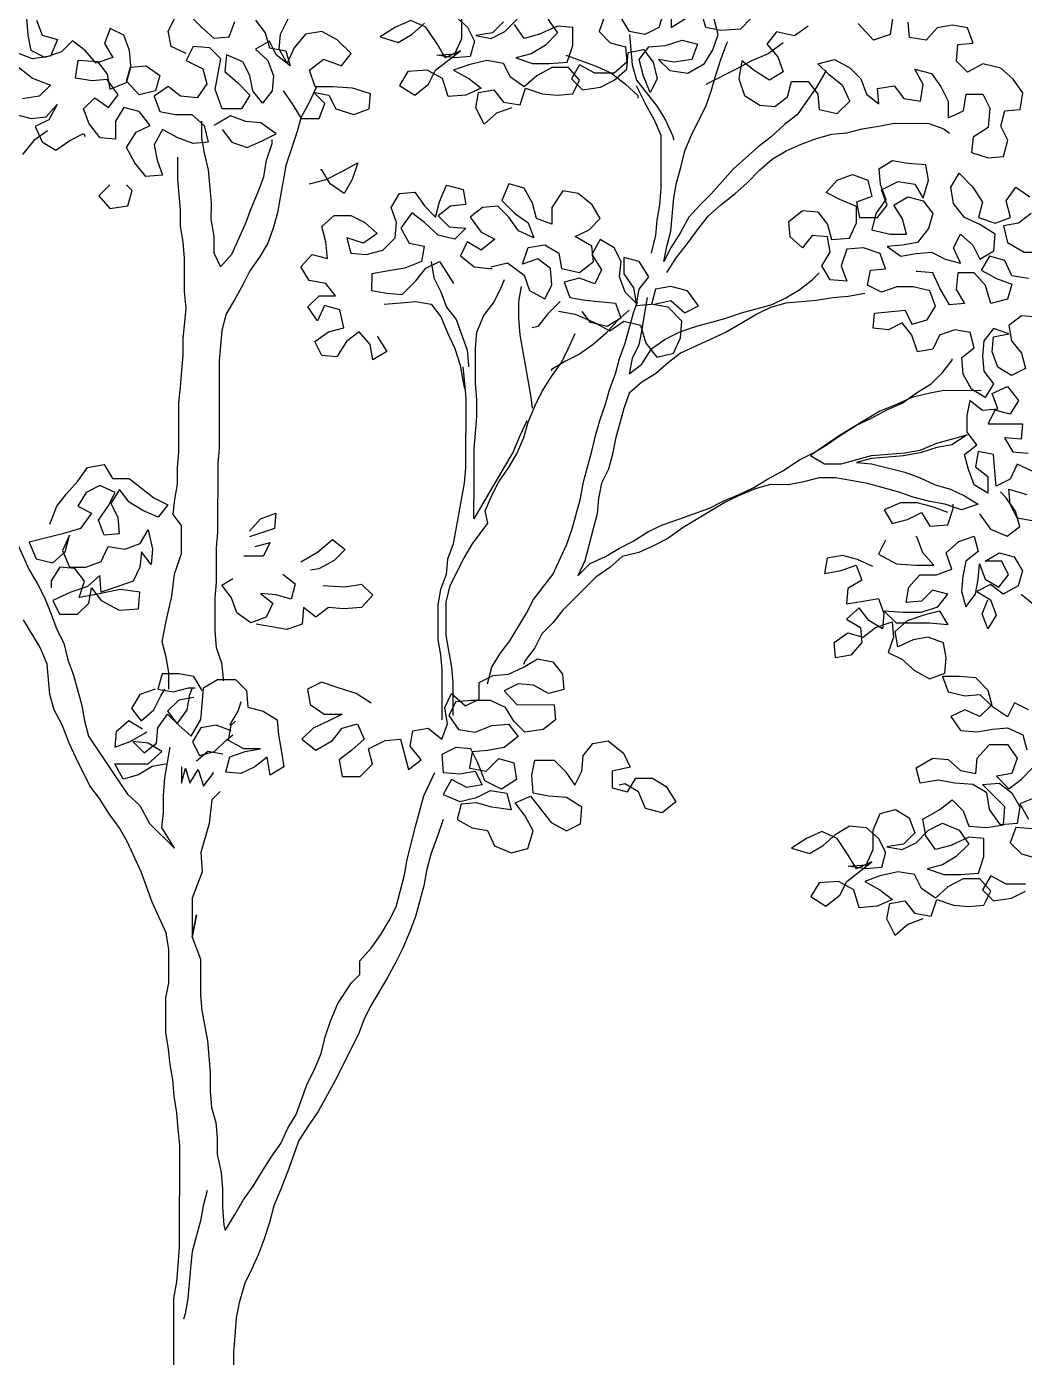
# Model space of a CAD drawing. Extents: x -886 to 3367, y 5244 to 10916.
# Drawn here: x 927 to 2410, y 7249 to 9228 of the extents above; entities that cross this region are included whole.
import ezdxf

# ---------------------------------------------------------------- set-up
doc = ezdxf.new("R2010")
doc.units = 0
doc.header["$LTSCALE"] = 150
doc.layers.get('0').update_dxf_attribs({"linetype": 'CONTINUOUS'})

msp = doc.modelspace()

# ---------------------------------------------------------------- linework, layer by layer
at = {"color": 0}
for points in [[(1163.8, 9187.7), (1141.2, 9198), (1137.1, 9220.7), (1147.4, 9241.3)], [(1170, 9243.3), (1186.5, 9226.8), (1205, 9210.3), (1227.7, 9212.4), (1235.9, 9235)], [(1307.9, 9132), (1322.3, 9111.4), (1334.6, 9090.8), (1361.4, 9090.7), (1369.7, 9113.4), (1353.2, 9129.9), (1375.9, 9125.7), (1386.1, 9105.1), (1412.9, 9096.9), (1435.6, 9105.1), (1437.6, 9127.7), (1410.9, 9136), (1382, 9138.1), (1355.3, 9138.1), (1347.1, 9162.8), (1367.7, 9179.3), (1394.4, 9169), (1408.9, 9187.5), (1388.3, 9208.1), (1365.6, 9220.5), (1340.9, 9216.4), (1324.4, 9195.8), (1314.1, 9173.2), (1301.8, 9193.8), (1303.9, 9216.4), (1316.2, 9241.1)], [(1563.4, 9242.9), (1581.9, 9226.5), (1592.2, 9205.9), (1586, 9183.2), (1563.3, 9181.2), (1536.5, 9185.3), (1563.3, 9187.3), (1573.6, 9210), (1573.7, 9238.8)], [(1785.8, 9242.7), (1777.5, 9220.1), (1794, 9203.6), (1816.6, 9197.4), (1818.7, 9174.8), (1800.1, 9158.3), (1771.3, 9158.3), (1748.6, 9170.7), (1736.3, 9150.1), (1752.7, 9133.6), (1779.5, 9137.7), (1800.1, 9148), (1818.7, 9164.5), (1820.7, 9189.2), (1843.4, 9193.3), (1857.8, 9174.7), (1863.9, 9150), (1853.6, 9129.4), (1843.4, 9154.1), (1837.2, 9178.9), (1851.6, 9197.4), (1876.3, 9199.4), (1901.1, 9207.6), (1923.7, 9201.4), (1915.5, 9178.8), (1888.7, 9174.7), (1866, 9178.8), (1882.5, 9162.3), (1909.3, 9158.2), (1934, 9172.6), (1946.4, 9193.2), (1954.6, 9215.8), (1948.5, 9238.5)], [(1874.3, 9250.9), (1866.1, 9226.2), (1845.5, 9215.9), (1822.8, 9220.1), (1810.5, 9240.7)], [(1884.6, 9250.9), (1884.6, 9226.2), (1907.3, 9240.6)], [(2004.1, 9240.5), (1987.6, 9224), (1958.7, 9222), (1936.1, 9226.1), (1929.9, 9248.8)], [(2214.1, 9242.4), (2210, 9215.6), (2185.3, 9207.4), (2162.6, 9232.1)], [(941.4, 9237.3), (949.6, 9214.7), (972.3, 9208.5), (962, 9183.8), (935.2, 9179.7), (908.4, 9190)], [(1266.8, 9237), (1281.2, 9218.5), (1287.4, 9195.8), (1312.1, 9191.7), (1318.2, 9169), (1297.7, 9185.5), (1287.4, 9206.1), (1266.8, 9193.8), (1285.3, 9177.3), (1293.5, 9154.6), (1291.4, 9132), (1277, 9113.5), (1262.6, 9132), (1258.5, 9154.7), (1248.2, 9175.3), (1223.5, 9185.6), (1221.4, 9160.9), (1240, 9144.4), (1258.5, 9125.8), (1246.1, 9105.3), (1217.3, 9105.3), (1207, 9134.1), (1215.3, 9179.4), (1198.8, 9195.9), (1174.1, 9198), (1163.8, 9177.4), (1188.5, 9165), (1194.6, 9142.4), (1180.2, 9121.8), (1155.5, 9123.9), (1137, 9138.3), (1116.4, 9123.9), (1124.6, 9101.3), (1147.2, 9097.1), (1172, 9097.1), (1190.5, 9080.6), (1196.6, 9055.9), (1174, 9053.8), (1151.3, 9062.1), (1128.7, 9074.5), (1116.3, 9051.8), (1120.4, 9029.2), (1128.6, 9006.5), (1103.9, 9004.5), (1087.5, 9025.1), (1075.1, 9047.8), (1089.6, 9070.4), (1110.2, 9080.7), (1093.7, 9101.3), (1071.1, 9107.5), (1058.7, 9086.9), (1058.7, 9060.1), (1036, 9062.2), (1019.5, 9082.8), (1011.3, 9105.5), (1027.8, 9121.9), (1048.4, 9107.5), (1062.8, 9126), (1046.4, 9148.7), (1023.7, 9146.7), (999, 9150.8), (1003.2, 9177.6), (1032, 9175.5), (1046.4, 9156.9), (1050.5, 9134.3), (1075.2, 9144.5), (1081.4, 9167.2), (1104.1, 9169.2), (1124.6, 9154.8), (1118.4, 9132.1), (1093.7, 9126), (1075.2, 9146.6), (1081.4, 9169.3), (1079.4, 9191.9), (1071.2, 9214.6), (1050.6, 9224.9), (1042.3, 9202.2), (1054.6, 9181.6), (1029.9, 9173.4), (1013.5, 9192), (994.9, 9206.4), (978.5, 9189.9), (953.7, 9181.7), (933.2, 9192), (929.1, 9214.7), (927, 9239.4)], [(1647.7, 9107), (1625, 9098.7), (1606.5, 9082.3), (1594.1, 9107), (1598.3, 9129.7), (1620.9, 9133.7), (1635.3, 9115.2), (1660, 9111.1), (1668.3, 9135.8), (1693, 9127.5), (1715.6, 9125.4), (1738.3, 9127.5), (1748.6, 9148), (1732.2, 9166.6), (1707.4, 9166.6), (1684.8, 9154.3), (1666.2, 9137.8), (1645.7, 9152.3), (1635.4, 9172.9), (1610.7, 9177), (1583.9, 9170.9), (1561.2, 9162.6), (1583.9, 9150.3), (1602.4, 9135.8), (1579.7, 9125.5), (1553, 9123.5), (1544.7, 9150.3), (1522.1, 9162.7), (1493.3, 9160.6), (1480.9, 9140.1), (1503.5, 9125.6), (1524.1, 9142.1), (1534.5, 9162.7), (1571.6, 9191.5), (1548.9, 9181.2), (1536.6, 9201.8), (1520.1, 9226.5), (1497.5, 9236.8), (1474.8, 9226.6), (1452.1, 9212.2), (1478.9, 9203.9), (1499.5, 9216.2), (1518, 9232.7)], [(1635.4, 9234.6), (1618.9, 9218.2), (1594.2, 9214.1), (1616.9, 9209.9), (1637.5, 9220.2), (1656, 9238.7)], [(1701.3, 9238.7), (1715.7, 9218.1), (1697.2, 9199.6), (1676.6, 9187.2), (1653.9, 9181.1), (1678.6, 9172.8), (1703.3, 9172.8), (1730.1, 9174.8), (1738.4, 9199.5), (1738.4, 9226.3), (1715.7, 9228.4), (1689, 9216.1), (1666.3, 9209.9), (1651.9, 9230.5)], [(2088.5, 9228.1), (2067.9, 9213.7), (2041.1, 9219.9), (2026.7, 9201.3), (2043.1, 9182.8), (2051.4, 9160.1), (2030.8, 9147.8), (2008.1, 9162.2), (1989.6, 9176.7), (1985.4, 9149.9), (1993.7, 9125.2), (2016.3, 9110.7), (2039, 9108.7), (2057.5, 9123.1), (2063.7, 9145.7), (2088.4, 9145.7), (2102.8, 9127.1), (2104.8, 9104.5), (2131.6, 9098.3), (2150.2, 9116.8), (2139.9, 9139.5), (2119.3, 9155.9), (2102.9, 9172.4), (2127.6, 9178.6), (2150.2, 9166.2), (2166.7, 9149.7), (2174.9, 9127.1), (2193.4, 9112.6), (2191.4, 9135.3), (2216.1, 9139.4), (2230.5, 9120.8), (2255.2, 9116.7), (2259.3, 9141.4), (2247, 9164.1), (2271.7, 9157.9), (2286.1, 9137.3), (2296.4, 9116.7), (2296.4, 9091.9), (2319, 9102.2), (2323.2, 9126.9), (2347.9, 9126.9), (2358.2, 9106.3), (2356.1, 9077.5), (2333.4, 9063.1), (2331.3, 9040.4), (2356, 9032.2), (2378.7, 9034.2), (2384.9, 9058.9), (2374.6, 9079.5), (2380.8, 9102.2), (2403.5, 9104.2), (2407.6, 9128.9), (2393.2, 9149.5), (2374.7, 9166), (2347.9, 9172.2), (2325.3, 9159.9), (2308.8, 9176.4), (2310.9, 9201.1), (2333.5, 9203.1), (2325.3, 9225.8), (2302.7, 9229.9), (2280, 9225.8), (2263.5, 9207.3), (2238.8, 9211.4), (2236.8, 9234.1)], [(1822.8, 9215.9), (1826.9, 9170.6), (1833.1, 9148), (1847.5, 9129.4), (1863.9, 9108.8), (1876.2, 9088.2), (1886.5, 9065.5), (1888.6, 9059.4)], [(2115.2, 9162.1), (2100.8, 9137.4), (2071.9, 9096.3), (2053.3, 9081.9), (2032.7, 9063.4), (2014.2, 9049), (1977.1, 9016), (1944.1, 8979), (1927.6, 8962.5), (1911.1, 8944), (1898.7, 8921.4), (1884.3, 8898.7), (1874, 8878.2), (1878.1, 8900.8), (1884.3, 8923.5), (1888.5, 8972.9), (1892.6, 8995.5), (1898.8, 9018.2), (1905, 9042.9), (1915.4, 9067.6), (1936, 9108.7), (1944.2, 9131.4), (1950.4, 9154), (1958.7, 9178.7), (1967, 9201.4), (1969, 9205.5)], [(2051.4, 9203.4), (2028.7, 9186.9), (2004, 9176.6), (1981.3, 9164.3), (1936, 9141.7)], [(1728.1, 9185.1), (1773.4, 9168.6), (1796, 9158.3), (1816.6, 9141.8), (1835.1, 9125.3), (1835.1, 9121.2)], [(914.6, 9167.3), (935.2, 9150.9), (961.9, 9140.5), (945.4, 9124.1), (920.7, 9120)], [(1357.3, 9138.1), (1347, 9115.5), (1334.6, 9092.8), (1328.4, 9070.2), (1311.9, 9020.8), (1307.8, 8998.1), (1303.6, 8973.4), (1299.5, 8950.8), (1293.3, 8928.1), (1285, 8905.5), (1272.7, 8884.9), (1258.2, 8864.3), (1247.9, 8843.7), (1235.5, 8821.1), (1223.2, 8800.5), (1217, 8775.8), (1212.8, 8730.5), (1212.7, 8600.7), (1210.6, 8578.1), (1210.5, 8475.1), (1208.4, 8452.5), (1208.4, 8401), (1206.3, 8378.3), (1206.3, 8328.9), (1208.3, 8304.2), (1216.5, 8281.5), (1218.6, 8258.9), (1218.5, 8254.8)], [(1855.5, 8890.5), (1861.7, 8917.3), (1863.8, 8939.9), (1867.9, 8962.6), (1870, 8987.3), (1870, 9065.6), (1859.8, 9088.2), (1847.4, 9110.9), (1833, 9139.7)], [(908.4, 9097.3), (933.1, 9091.1), (955.7, 9093.2), (972.2, 9111.7), (959.8, 9089), (939.2, 9078.8), (949.5, 9056.1), (970.1, 9043.7), (990.7, 9058.1), (1011.3, 9068.4), (1013.4, 9064.3)], [(1186.4, 9086.8), (1186.3, 9062.1), (1190.4, 9039.4), (1196.6, 9014.7), (1200.7, 8965.3), (1200.6, 8940.6), (1204.7, 8915.8), (1204.7, 8891.1), (1215, 8870.5), (1231.5, 8889), (1252.1, 8934.3), (1260.4, 8957), (1270.7, 8981.7), (1279, 9004.3), (1283.1, 9029), (1291.4, 9053.7), (1291.4, 9059.9)], [(1217.2, 9074.4), (1231.6, 9055.8), (1254.3, 9047.6), (1276.9, 9057.9), (1297.5, 9068.1), (1274.9, 9084.6), (1252.3, 9086.7), (1229.6, 9095), (1209, 9082.6), (1204.9, 9080.6)], [(1878.1, 8861.7), (1892.5, 8884.3), (1909, 8904.9), (1925.5, 8927.5), (1940, 8946.1), (1958.5, 8962.5), (1979.1, 8979), (1997.7, 8995.4), (2016.2, 9013.9), (2034.8, 9030.4), (2055.4, 9042.7), (2078, 9053), (2100.7, 9061.2), (2123.3, 9067.4), (2146, 9069.4), (2168.7, 9075.6), (2193.4, 9079.7), (2216, 9083.8), (2267.5, 9083.7), (2290.2, 9075.5), (2298.4, 9069.3)], [(957.8, 9072.6), (937.1, 9058.2), (920.7, 9037.6)], [(1138.2, 8242.5), (1138.2, 8267.2), (1134.1, 8289.9), (1128, 8312.5), (1134.2, 8343.4), (1142.5, 8380.5), (1146.6, 8413.4), (1156.9, 8444.3), (1157, 8485.5), (1144.6, 8502), (1146.7, 8524.6), (1150.9, 8547.3), (1150.9, 8572), (1153, 8594.6), (1153, 8668.8), (1155.1, 8691.4), (1157.2, 8716.1), (1159.3, 8738.8), (1159.3, 8763.5), (1163.5, 8808.8), (1161.4, 8833.5), (1161.5, 8882.9), (1159.4, 8907.6), (1155.3, 8930.3), (1155.3, 8955), (1151.3, 9000.3), (1151.3, 9033.3)], [(1346.9, 8994), (1371.6, 9000.1), (1396.3, 9012.5), (1419, 9024.8), (1410.7, 9000.1), (1398.4, 8979.5), (1377.8, 8993.9), (1365.5, 9014.5), (1363.4, 9014.5)], [(2429.9, 8795.3), (2405.2, 8797.4), (2386.7, 8783), (2390.8, 8760.3), (2405.2, 8741.8), (2411.3, 8719.1), (2390.7, 8708.8), (2370.2, 8721.2), (2361.9, 8743.9), (2364, 8766.5), (2386.7, 8770.6), (2364, 8778.9), (2349.6, 8760.3), (2347.5, 8737.7), (2349.6, 8715), (2364, 8696.5), (2351.6, 8675.9), (2331, 8688.3), (2318.7, 8710.9), (2316.6, 8735.7), (2335.2, 8750.1), (2329, 8772.7), (2306.4, 8776.9), (2283.7, 8768.6), (2273.4, 8748.1), (2250.7, 8744), (2242.5, 8768.7), (2228.1, 8787.2), (2207.5, 8776.9), (2184.9, 8779), (2186.9, 8801.7), (2232.3, 8805.8), (2242.5, 8785.1), (2265.2, 8791.3), (2277.6, 8811.9), (2269.4, 8834.5), (2244.6, 8840.7), (2219.9, 8840.8), (2197.3, 8832.6), (2176.7, 8842.9), (2180.8, 8865.5), (2203.5, 8867.6), (2195.3, 8890.2), (2170.6, 8898.5), (2145.8, 8896.4), (2137.6, 8871.7), (2145.8, 8849.1), (2121.1, 8851.2), (2108.8, 8871.8), (2121.1, 8892.3), (2117, 8915), (2094.4, 8917.1), (2079.9, 8898.6), (2061.4, 8915.1), (2059.4, 8937.7), (2080, 8954.2), (2102.7, 8952.1), (2117, 8933.5), (2123.2, 8910.9), (2150, 8912.9), (2160.3, 8935.6), (2160.3, 8960.3), (2135.6, 8970.6), (2115, 8980.9), (2131.5, 8999.4), (2154.2, 9007.6), (2176.8, 8999.4), (2183, 8974.7), (2160.3, 8966.4), (2164.4, 8943.8), (2191.2, 8943.8), (2205.6, 8962.3), (2197.4, 8984.9), (2222.1, 8997.3), (2246.8, 8993.1), (2259.2, 8972.5), (2267.4, 8999.3), (2263.3, 9022), (2236.6, 9024), (2213.9, 9028.2), (2193.3, 9015.8), (2195.4, 8993.2), (2203.6, 8970.5), (2189.1, 8949.9), (2182.9, 8925.2), (2209.7, 8919), (2234.4, 8919), (2228.3, 8941.7), (2215.9, 8962.3), (2236.5, 8974.6), (2259.2, 8968.4), (2273.6, 8949.9), (2267.4, 8927.2), (2250.9, 8906.6), (2228.2, 8902.5), (2205.6, 8900.5), (2226.2, 8886.1), (2248.8, 8890.2), (2271.5, 8892.2), (2292, 8881.9), (2314.7, 8875.7), (2304.4, 8898.4), (2314.7, 8918.9), (2333.3, 8902.4), (2343.5, 8881.8), (2364.1, 8894.2), (2366.2, 8918.9), (2343.6, 8933.3), (2320.9, 8943.6), (2304.5, 8964.3), (2300.4, 8989), (2312.8, 9009.6), (2333.3, 8988.9), (2347.7, 8966.3), (2341.5, 8943.6), (2366.2, 8935.4), (2388.9, 8943.6), (2382.7, 8968.3), (2397.2, 8988.9), (2417.8, 8974.4)], [(1050.4, 8992.2), (1033.9, 8975.7), (1050.3, 8957.2), (1077.1, 8961.3), (1083.3, 8983.9), (1075.1, 8992.2)], [(1447.6, 8767.3), (1462, 8744.7), (1441.4, 8732.3), (1437.3, 8755), (1420.8, 8773.5), (1402.3, 8759.1), (1387.9, 8736.5), (1365.2, 8738.6), (1354.9, 8759.2), (1375.5, 8773.6), (1398.2, 8779.7), (1392, 8806.5), (1369.4, 8812.7), (1359.1, 8790.1), (1344.7, 8810.7), (1361.2, 8827.1), (1385.9, 8827.1), (1371.5, 8845.7), (1346.8, 8849.8), (1334.4, 8870.4), (1350.9, 8888.9), (1373.6, 8882.7), (1371.5, 8907.4), (1365.4, 8930.1), (1383.9, 8946.6), (1408.6, 8946.5), (1429.2, 8936.2), (1447.7, 8919.7), (1427.1, 8905.3), (1402.4, 8913.6), (1408.6, 8890.9), (1431.2, 8888.9), (1456, 8895), (1474.5, 8913.5), (1476.6, 8936.2), (1468.4, 8958.8), (1480.7, 8979.4), (1503.4, 8981.5), (1517.8, 8960.9), (1534.3, 8944.4), (1540.5, 8967), (1550.8, 8991.7), (1575.5, 8985.5), (1579.6, 8962.9), (1556.9, 8960.8), (1538.4, 8946.4), (1554.8, 8929.9), (1579.6, 8927.9), (1563.1, 8911.4), (1538.4, 8917.6), (1517.8, 8936.1), (1499.3, 8950.6), (1482.8, 8927.9), (1495.1, 8905.3), (1517.7, 8901.1), (1513.6, 8878.5), (1488.9, 8868.2), (1462.1, 8864.1), (1439.5, 8860), (1439.4, 8835.3), (1462.1, 8831.2), (1484.7, 8829.1), (1505.3, 8849.7), (1519.8, 8868.2), (1540.4, 8878.5), (1554.8, 8855.8), (1560.9, 8845.5)], [(1616.6, 8870.2), (1641.3, 8876.3), (1666, 8857.8), (1674.2, 8835.1), (1696.8, 8822.7), (1707.2, 8843.3), (1705.1, 8868), (1686.6, 8882.4), (1663.9, 8874.2), (1672.2, 8898.9), (1696.9, 8903), (1717.5, 8890.7), (1721.6, 8868), (1748.4, 8861.8), (1769, 8878.3), (1766.9, 8900.9), (1742.2, 8915.3), (1762.8, 8925.6), (1779.3, 8942.1), (1767, 8962.7), (1746.4, 8979.2), (1723.8, 8983.3), (1707.3, 8958.6), (1707.2, 8933.9), (1684.6, 8942.2), (1678.4, 8964.8), (1666.1, 8987.5), (1643.5, 8993.7), (1633.1, 8969), (1651.6, 8950.4), (1672.2, 8936), (1680.4, 8913.3), (1657.8, 8923.7), (1643.4, 8944.3), (1626.9, 8960.8), (1604.3, 8958.7), (1585.7, 8944.3), (1602.2, 8921.7), (1622.8, 8911.3), (1602.2, 8894.9), (1581.6, 8907.3), (1571.3, 8886.7), (1591.9, 8870.2), (1614.5, 8868.1), (1618.6, 8868.1)], [(2419.8, 8949.7), (2401.2, 8935.3), (2378.6, 8931.2), (2384.7, 8906.5), (2409.4, 8892.1), (2434.2, 8892.1)], [(1717.4, 8804.2), (1742.1, 8800), (1770.9, 8787.6), (1793.6, 8775.3), (1814.2, 8789.7), (1838.9, 8783.5), (1847.1, 8756.7), (1863.6, 8736.1), (1888.3, 8742.2), (1898.6, 8764.9), (1900.7, 8789.6), (1880.1, 8810.2), (1857.5, 8814.3), (1884.2, 8820.5), (1904.8, 8801.9), (1925.4, 8812.2), (1909, 8834.9), (1884.3, 8841.1), (1861.6, 8837), (1855.4, 8814.3), (1832.7, 8812.3), (1836.9, 8837), (1851.3, 8855.5), (1836.9, 8878.2), (1814.3, 8884.4), (1814.3, 8859.7), (1828.7, 8839.1), (1832.7, 8816.4), (1816.3, 8832.9), (1808.1, 8855.6), (1810.2, 8878.2), (1799.9, 8898.8), (1779.3, 8911.2), (1766.9, 8888.6), (1781.3, 8865.9), (1771, 8845.3), (1748.4, 8853.6), (1725.7, 8847.4), (1733.9, 8824.7), (1756.6, 8820.6), (1801.9, 8816.4), (1810.1, 8793.8), (1789.5, 8781.4), (1764.8, 8787.6), (1752.4, 8804.1)], [(2415.6, 8852.9), (2390.9, 8857.1), (2380.6, 8879.8), (2358, 8886), (2345.6, 8865.4), (2368.2, 8853), (2390.9, 8844.7), (2384.7, 8822.1), (2359.9, 8815.9), (2351.7, 8842.7), (2335.3, 8861.3), (2310.6, 8861.3), (2308.5, 8836.6), (2320.8, 8816), (2298.2, 8813.9), (2283.8, 8838.7), (2273.5, 8861.3), (2250.8, 8863.4), (2248.8, 8863.4)], [(1528, 8878.5), (1532.1, 8853.8), (1542.4, 8833.2), (1550.6, 8810.5), (1565, 8791.9), (1581.4, 8746.6), (1583.5, 8724), (1583.5, 8721.9)], [(1669.9, 8641.5), (1659.6, 8618.9), (1649.3, 8594.2), (1636.9, 8573.6), (1591.5, 8495.4), (1591.6, 8551), (1591.6, 8600.4), (1593.7, 8623.1), (1595.8, 8647.8), (1595.8, 8672.5), (1593.8, 8697.2), (1593.8, 8748.7), (1595.9, 8773.4), (1606.2, 8798.1), (1620.6, 8816.6), (1631, 8837.2), (1637.1, 8851.6)], [(1849.2, 8824.6), (1845.1, 8802), (1841, 8777.3), (1836.8, 8754.6), (1826.5, 8734), (1822.4, 8711.4), (1840.9, 8725.8), (1855.3, 8748.4), (1875.9, 8762.8), (1896.6, 8773.1), (1919.2, 8781.3), (1964.5, 8793.6), (1989.2, 8801.9), (2034.6, 8814.2), (2055.2, 8824.4), (2075.8, 8836.8), (2094.3, 8851.2), (2104.6, 8861.5)], [(1661.8, 8841.3), (1657.7, 8818.6), (1657.7, 8793.9), (1659.7, 8769.2), (1663.8, 8746.5), (1667.9, 8721.8), (1676.1, 8676.5), (1678.2, 8660)], [(2172.6, 8830.5), (2147.8, 8826.4), (2125.2, 8824.4), (2100.5, 8820.3), (2055.2, 8816.2), (2032.5, 8810.1), (2011.9, 8799.8), (1991.3, 8787.4), (1966.6, 8773), (1898.6, 8742.2), (1880, 8727.8), (1861.5, 8711.4), (1840.9, 8699), (1822.3, 8682.6), (1814.1, 8659.9), (1801.7, 8614.6), (1797.5, 8592), (1791.3, 8569.3), (1781, 8548.7), (1776.9, 8526.1), (1774.8, 8503.4), (1768.6, 8480.8), (1762.4, 8456.1), (1756.2, 8433.4), (1745.9, 8410.8), (1764.4, 8429.3), (1787.1, 8439.6), (1807.7, 8451.9), (1828.3, 8462.2), (1851, 8476.6), (1871.6, 8486.9), (1896.3, 8495.1), (1941.6, 8511.5), (1962.2, 8521.8), (1986.9, 8532.1), (2007.5, 8542.4), (2028.1, 8554.7), (2050.8, 8567), (2075.5, 8583.5), (2096.1, 8593.8), (2116.7, 8606.1), (2137.4, 8620.5), (2160, 8634.9), (2182.7, 8645.2), (2205.3, 8657.5), (2228, 8667.8), (2250.7, 8684.2), (2271.3, 8696.6), (2287.8, 8713), (2302.2, 8731.5), (2302.2, 8733.6)], [(1457.9, 8814.7), (1482.7, 8816.7), (1505.3, 8818.8), (1528, 8814.6), (1542.4, 8796.1), (1552.6, 8771.4), (1562.9, 8748.7), (1571.1, 8724), (1575.2, 8701.3), (1577.3, 8689)], [(1611.9, 8250.3), (1618.1, 8275), (1630.5, 8295.6), (1644.9, 8314.1), (1669.6, 8355.3), (1680, 8375.9), (1708.8, 8412.9), (1729.5, 8458.2), (1737.7, 8480.8), (1750.1, 8526.1), (1754.3, 8550.8), (1766.6, 8596.1), (1772.8, 8620.8), (1779, 8643.5), (1787.3, 8666.1), (1793.5, 8688.8), (1801.8, 8711.4), (1808, 8734.1), (1816.2, 8756.7), (1828.6, 8802), (1834.8, 8818.5)], [(1719.5, 8818.6), (1700.9, 8800.1), (1686.5, 8781.5), (1678.3, 8779.5)], [(1822.4, 8806.1), (1803.9, 8789.7), (1787.4, 8771.1), (1768.9, 8754.7), (1748.2, 8740.3), (1727.6, 8730), (1707, 8717.7), (1707, 8715.6)], [(1560.4, 8203), (1560.4, 8252.4), (1558.4, 8275.1), (1554.3, 8299.8), (1550.2, 8322.4), (1550.2, 8371.9), (1556.4, 8396.6), (1577, 8437.7), (1589.4, 8458.3), (1612.1, 8489.2), (1608, 8507.7), (1618.3, 8530.4), (1628.6, 8550.9), (1643.1, 8571.5), (1655.4, 8592.1), (1665.8, 8616.8), (1672, 8639.5), (1682.3, 8664.2), (1692.6, 8684.7), (1707, 8707.4), (1721.5, 8728), (1731.8, 8748.5), (1742.1, 8771.2)], [(1575.2, 8721.9), (1577.3, 8697.2), (1579.3, 8674.5), (1579.2, 8571.6), (1577.1, 8548.9), (1560.6, 8458.3), (1552.3, 8435.7), (1550.2, 8413), (1542, 8390.4), (1537.9, 8367.7), (1537.8, 8316.3), (1541.9, 8293.6), (1543.9, 8270.9), (1543.9, 8196.8)], [(2421.5, 8566.7), (2398.9, 8577), (2388.5, 8554.4), (2367.9, 8544.1), (2365.9, 8566.7), (2363.9, 8591.5), (2341.2, 8595.6), (2337.1, 8572.9), (2355.6, 8558.5), (2355.6, 8533.8), (2335, 8546.2), (2326.8, 8568.8), (2320.6, 8591.5), (2339.2, 8605.9), (2324.8, 8624.4), (2324.8, 8649.2), (2328.9, 8671.8), (2347.4, 8657.4), (2370.1, 8659.4), (2361.9, 8682.1), (2384.5, 8692.3), (2401, 8671.7), (2388.6, 8651.2), (2366, 8657.4), (2355.7, 8636.8), (2407.1, 8636.7), (2405.1, 8614.1), (2380.4, 8616.2), (2392.7, 8595.5), (2415.3, 8593.5)], [(2345.4, 8686.2), (2289.8, 8686.3), (2267.2, 8682.2), (2242.4, 8676), (2219.8, 8665.7), (2195, 8655.5), (2133.2, 8618.4), (2092, 8589.6), (2112.6, 8577.3), (2137.3, 8577.2), (2182.6, 8589.6), (2232.1, 8593.6), (2254.7, 8597.7), (2279.4, 8608), (2324.8, 8620.3), (2302.1, 8605.9), (2279.4, 8601.8), (2254.7, 8593.6), (2230, 8589.5), (2207.3, 8587.5), (2182.6, 8585.4), (2160, 8579.3), (2182.6, 8577.2), (2232, 8564.8), (2254.7, 8556.5), (2277.3, 8546.2), (2300, 8540), (2320.6, 8529.7), (2341.1, 8517.3), (2316.4, 8509.1), (2291.7, 8517.4), (2269.1, 8521.5), (2244.4, 8527.7), (2221.7, 8536), (2176.4, 8548.4), (2151.7, 8552.5), (2129.1, 8556.7), (2104.3, 8556.7), (2081.7, 8550.5), (2059, 8546.4), (2032.3, 8546.5), (2009.6, 8540.3), (1984.9, 8530), (1964.3, 8519.7), (1902.5, 8482.7), (1879.8, 8466.3), (1859.2, 8456), (1836.5, 8445.7), (1811.8, 8439.6), (1793.3, 8423.1), (1772.7, 8408.7), (1723.2, 8359.3), (1708.8, 8340.8), (1692.3, 8324.4), (1681.9, 8303.8), (1667.5, 8285.2), (1665.4, 8279.1)], [(961.3, 8487.7), (971.7, 8514.5), (986.1, 8533), (1002.6, 8551.5), (1017, 8572.1), (1041.7, 8576.2), (1054.1, 8555.6), (1078.8, 8555.6), (1115.8, 8526.7), (1136.4, 8516.4), (1122, 8497.9), (1099.3, 8508.2), (1078.8, 8520.6), (1064.4, 8539.1), (1052, 8518.5), (1062.3, 8497.9), (1064.3, 8473.2), (1041.6, 8471.2), (1033.4, 8493.8), (1047.9, 8514.4), (1058.2, 8535), (1035.5, 8545.3), (1014.9, 8535), (1002.6, 8514.4), (1023.1, 8504.1), (1006.6, 8481.5), (979.9, 8473.3), (930.4, 8461), (940.7, 8436.2), (965.4, 8430), (984, 8446.5), (990.2, 8471.2), (979.8, 8448.6), (990.1, 8423.8), (1014.8, 8423.8), (1037.5, 8432), (1047.8, 8454.7), (1072.5, 8450.5), (1095.2, 8458.8), (1107.5, 8479.3), (1113.7, 8450.5), (1111.6, 8427.9), (1097.2, 8446.4), (1095.1, 8423.8), (1084.8, 8403.2), (1062.2, 8395), (1037.4, 8386.7), (1035.4, 8411.4), (1016.9, 8395), (992.1, 8386.8), (965.4, 8374.4), (975.6, 8353.8), (1002.4, 8353.8), (1018.9, 8370.3), (1023, 8392.9), (1037.4, 8374.4), (1064.2, 8359.9), (1093, 8362), (1095.1, 8386.7), (1066.3, 8390.8), (1027.1, 8382.6), (1004.5, 8378.5), (1012.7, 8403.2), (998.3, 8421.8), (975.7, 8423.9), (963.3, 8403.3), (963.3, 8393)], [(2343.2, 8502.9), (2359.6, 8480.3), (2384.3, 8469.9), (2402.9, 8484.3), (2396.7, 8507), (2382.3, 8527.6), (2374.1, 8535.8)], [(2421.4, 8492.6), (2398.8, 8496.7), (2388.5, 8517.3), (2386.5, 8540), (2413.2, 8531.7)], [(2295.8, 8505), (2273.2, 8513.3), (2250.5, 8519.5), (2225.8, 8519.5), (2201.1, 8509.2), (2213.4, 8488.6), (2236.1, 8494.8), (2256.7, 8505.1), (2269, 8484.5), (2295.8, 8486.5), (2304.1, 8511.2), (2304.1, 8517.4)], [(1257.9, 8477.1), (1274.4, 8495.7), (1297, 8503.9), (1295, 8481.2), (1257.9, 8468.9)], [(2184.5, 8424.8), (2161.9, 8435.1), (2139.3, 8441.3), (2116.6, 8437.2), (2112.5, 8414.6), (2137.2, 8418.7), (2159.8, 8426.9), (2168, 8404.2), (2147.4, 8391.9), (2145.4, 8369.2), (2170.1, 8373.3), (2192.7, 8377.4), (2201, 8354.8), (2198.9, 8332.1), (2178.3, 8344.5), (2163.9, 8363.1), (2145.3, 8346.6), (2165.9, 8334.2), (2168, 8311.6), (2151.5, 8293), (2128.8, 8288.9), (2126.8, 8311.6), (2147.4, 8326), (2170, 8319.8), (2188.6, 8334.2), (2213.3, 8342.4), (2215.3, 8319.8), (2207.1, 8297.1), (2227.7, 8286.8), (2246.2, 8270.3), (2268.8, 8257.9), (2291.5, 8266.1), (2293.6, 8288.8), (2289.5, 8311.5), (2266.8, 8319.7), (2244.2, 8315.6), (2221.5, 8305.3), (2217.4, 8328), (2236, 8344.5), (2260.7, 8352.7), (2283.3, 8358.8), (2295.7, 8338.2), (2268.9, 8340.3), (2219.5, 8340.3), (2201, 8358.9), (2229.8, 8356.8), (2256.6, 8356.8), (2281.3, 8365), (2295.7, 8383.5), (2273.1, 8389.7), (2256.6, 8373.3), (2233.9, 8371.2), (2238.1, 8393.9), (2254.5, 8412.4), (2279.3, 8412.4), (2301.9, 8420.6), (2293.7, 8445.3), (2312.3, 8461.8), (2334.9, 8470), (2341.1, 8447.3), (2322.5, 8432.9), (2318.4, 8410.3), (2316.3, 8387.6), (2322.5, 8365), (2336.9, 8383.5), (2341, 8406.1), (2343.1, 8428.8), (2351.3, 8406.1), (2371.9, 8393.8), (2386.3, 8412.3), (2376.1, 8432.9), (2351.4, 8432.9), (2372, 8445.2), (2394.6, 8439), (2406.9, 8418.4), (2400.7, 8395.8), (2378.1, 8383.4), (2359.6, 8397.9), (2339, 8387.6), (2359.5, 8375.2), (2367.8, 8352.6), (2355.4, 8332), (2347.2, 8354.6), (2355.4, 8375.2)], [(2203.1, 8463.9), (2192.8, 8443.3), (2219.6, 8428.9), (2248.4, 8426.8), (2275.2, 8426.8), (2258.7, 8445.3), (2250.5, 8468), (2248.4, 8470.1)], [(909.8, 8465.1), (930.4, 8419.8), (942.7, 8399.2), (953, 8378.6), (963.3, 8353.9), (971.5, 8331.2), (981.8, 8310.6), (987.9, 8285.9), (996.1, 8263.2), (1008.5, 8217.9), (1012.6, 8195.2), (1018.7, 8172.6), (1055.7, 8116.9), (1055.7, 8116.9), (1076.3, 8086), (1094.8, 8069.5), (1109.2, 8042.8), (1146.2, 8005.7), (1127.7, 8036.6), (1129.8, 8059.2), (1129.8, 8083.9), (1131.9, 8110.7), (1140.2, 8156)], [(1266.1, 8454.5), (1288.8, 8460.6), (1278.4, 8440.1), (1249.6, 8440.1)], [(1334, 8431.8), (1358.8, 8446.2), (1381.4, 8464.7), (1399.9, 8450.2), (1383.5, 8433.8), (1360.8, 8421.4), (1348.4, 8419.4)], [(1307.2, 8413.3), (1325.8, 8398.8), (1319.6, 8376.2), (1296.9, 8382.4), (1274.3, 8384.5), (1292.8, 8370), (1282.5, 8349.4), (1259.8, 8341.2), (1239.2, 8355.7), (1231, 8378.3), (1216.6, 8396.9), (1233.1, 8407.1)], [(1367, 8396.7), (1399.9, 8394.6), (1424.6, 8398.7), (1441.1, 8382.2), (1424.6, 8363.7), (1397.8, 8361.7), (1375.2, 8363.8), (1356.6, 8349.4), (1338.1, 8363.8), (1336, 8339.1), (1313.3, 8330.9), (1268, 8339.2)], [(2404.9, 8383.4), (2423.4, 8369)], [(1145.5, 7155.1), (1145.6, 7336.4), (1149.8, 7361.1), (1151.9, 7385.8), (1153.9, 7412.6), (1154.1, 7564.9), (1152, 7587.6), (1150, 7612.3), (1145.9, 7637), (1143.9, 7661.7), (1139.8, 7684.4), (1137.7, 7707.1), (1133.6, 7731.8), (1133.7, 7783.3), (1137.8, 7805.9), (1137.9, 7855.3), (1133.8, 7880), (1113.2, 7925.4), (1096.8, 7970.7), (1076.2, 8016), (1063.9, 8036.6), (1049.5, 8057.2), (1035.1, 8079.9), (1020.7, 8098.4), (1000.1, 8139.6), (989.9, 8162.3), (979.6, 8189.1), (967.3, 8211.8), (961.1, 8234.4), (957, 8279.7), (946.8, 8304.4), (922.1, 8345.7)], [(1438.9, 8221.6), (1416.2, 8236.1), (1389.5, 8244.3), (1364.8, 8252.6), (1344.2, 8242.3), (1348.3, 8219.6), (1368.8, 8205.2), (1395.6, 8205.2), (1375, 8194.9), (1352.3, 8184.6), (1335.9, 8168.2), (1356.4, 8151.7), (1381.2, 8166.1), (1395.6, 8184.6), (1418.2, 8190.7), (1428.5, 8168.1), (1410, 8151.6), (1391.4, 8137.2), (1395.5, 8112.5), (1422.3, 8112.5), (1440.8, 8131), (1434.7, 8153.7), (1459.4, 8166), (1482.1, 8168), (1494.4, 8122.7), (1512.9, 8137.1), (1496.5, 8157.7), (1500.6, 8180.4), (1523.3, 8184.5), (1543.8, 8168), (1552.1, 8190.6), (1548, 8215.3), (1558.3, 8235.9), (1578.9, 8217.4), (1599.5, 8227.6), (1599.5, 8252.4), (1620.1, 8262.6), (1642.8, 8264.7), (1665.4, 8275), (1686.1, 8287.3), (1708.7, 8283.2), (1723.1, 8264.6), (1725.1, 8242), (1702.5, 8235.8), (1679.8, 8248.2), (1657.2, 8250.3), (1636.6, 8240), (1655.1, 8219.4), (1710.7, 8219.3), (1712.7, 8196.7), (1694.2, 8182.3), (1667.4, 8178.2), (1651, 8194.7), (1638.6, 8215.3), (1616, 8225.6), (1587.1, 8225.6), (1564.5, 8223.6), (1554.2, 8203), (1568.6, 8182.4), (1593.3, 8178.2), (1618, 8188.5), (1642.7, 8190.5), (1657.1, 8172), (1636.5, 8155.5), (1611.8, 8151.4), (1589.1, 8149.4), (1585, 8124.7), (1609.7, 8120.6), (1628.3, 8139.1), (1650.9, 8132.9), (1655, 8108.2), (1632.3, 8093.8), (1607.6, 8106.1), (1597.4, 8132.9), (1587.1, 8153.5), (1564.4, 8155.6), (1543.8, 8145.3), (1545.9, 8118.6), (1570.6, 8116.5), (1593.2, 8120.6), (1603.5, 8100), (1580.8, 8095.9), (1558.2, 8108.2), (1545.8, 8085.6), (1570.5, 8075.3), (1595.3, 8081.4), (1615.9, 8091.7), (1640.6, 8087.6), (1646.7, 8062.9), (1617.9, 8067), (1595.2, 8073.2), (1572.6, 8071.2), (1566.4, 8048.5), (1589, 8036.1), (1611.7, 8032), (1622, 8009.3), (1646.7, 7999), (1671.4, 8005.2), (1679.6, 8031.9), (1667.3, 8054.6), (1652.9, 8073.1), (1675.6, 8083.4), (1690, 8064.9), (1706.4, 8044.3), (1729.1, 8031.9), (1749.7, 8042.2), (1751.7, 8066.9), (1729.1, 8081.3), (1702.3, 8083.4), (1679.7, 8087.5), (1677.7, 8114.3), (1681.8, 8137), (1710.6, 8136.9), (1727.1, 8120.4), (1741.5, 8099.8), (1751.8, 8120.4), (1753.9, 8143.1), (1768.3, 8161.6), (1791, 8165.7), (1813.6, 8147.1), (1823.9, 8126.5), (1797.1, 8120.4), (1797.1, 8095.7), (1819.7, 8089.5), (1832.1, 8110.1), (1856.8, 8110), (1877.4, 8097.7), (1891.8, 8075), (1871.2, 8058.5), (1846.5, 8064.7), (1836.2, 8089.5), (1815.6, 8101.8), (1807.4, 8099.8)], [(1136.1, 8131.3), (1113.4, 8127.2), (1092.8, 8114.8), (1070.1, 8108.7), (1057.8, 8131.4), (1107.2, 8131.3), (1127.8, 8149.8), (1107.3, 8162.2), (1084.6, 8164.3), (1101.1, 8147.8), (1119.6, 8162.2), (1121.7, 8184.8), (1136.1, 8205.4), (1152.6, 8188.9), (1171.1, 8172.4), (1185.5, 8197.1), (1187.6, 8219.8), (1189.7, 8244.5), (1210.3, 8256.8), (1237.1, 8256.8), (1253.5, 8240.3), (1255.6, 8215.6), (1278.2, 8209.4), (1298.8, 8197), (1300.8, 8174.4), (1304.9, 8151.7), (1309, 8127), (1288.4, 8114.7), (1284.3, 8141.4), (1265.8, 8127), (1245.2, 8116.8), (1222.5, 8118.8), (1228.7, 8141.5), (1251.4, 8149.7), (1274.1, 8153.8), (1249.3, 8153.8), (1226.7, 8166.2), (1230.8, 8188.9), (1237, 8195)], [(1187.6, 8240.4), (1175.3, 8261), (1152.7, 8265.1), (1127.9, 8265.2), (1121.7, 8242.5), (1144.4, 8238.4), (1167.1, 8244.5), (1177.3, 8244.5)], [(2415.7, 8211.7), (2395.1, 8222), (2384.8, 8201.4), (2362.2, 8215.9), (2356, 8240.6), (2337.5, 8259.1), (2312.8, 8261.2), (2288.1, 8261.2), (2296.3, 8238.6), (2321, 8232.4), (2343.7, 8234.4), (2360.1, 8217.9), (2343.6, 8201.5), (2321, 8211.8), (2300.4, 8201.5), (2314.8, 8180.9), (2339.5, 8178.8), (2362.1, 8182.9), (2384.8, 8184.9), (2407.4, 8174.6), (2413.6, 8152)], [(1117.6, 8242.5), (1095, 8234.3), (1082.6, 8213.7), (1097, 8195.2), (1115.5, 8211.6), (1125.9, 8232.2), (1132, 8242.5)], [(1175.3, 8230.1), (1152.6, 8226), (1136.1, 8209.5), (1150.5, 8191), (1165, 8211.6), (1169.1, 8234.2), (1173.2, 8244.5)], [(1228.8, 8188.9), (1241.2, 8209.4), (1245.3, 8223.9)], [(1099, 8182.8), (1078.5, 8195.2), (1059.9, 8178.7), (1057.8, 8156.1), (1080.5, 8164.3), (1101.1, 8176.6), (1105.2, 8178.7)], [(1230.8, 8180.6), (1208.2, 8188.9), (1185.5, 8184.8), (1173.2, 8164.2), (1183.4, 8143.6), (1206.1, 8149.8), (1222.6, 8166.2), (1232.9, 8174.4)], [(2258.9, 7900.9), (2236.3, 7892.6), (2217.7, 7876.2), (2205.4, 7900.9), (2209.5, 7923.6), (2232.2, 7927.7), (2246.6, 7909.1), (2271.3, 7905), (2279.5, 7929.7), (2304.2, 7921.4), (2326.9, 7919.3), (2349.5, 7921.4), (2359.9, 7942), (2343.4, 7960.5), (2318.7, 7960.5), (2296, 7948.2), (2277.5, 7931.7), (2256.9, 7946.2), (2246.6, 7966.8), (2221.9, 7970.9), (2195.1, 7964.8), (2172.5, 7956.5), (2195.1, 7944.2), (2213.6, 7929.7), (2191, 7919.5), (2164.2, 7917.4), (2156, 7944.2), (2133.3, 7956.6), (2104.5, 7954.6), (2092.1, 7934), (2114.8, 7919.5), (2135.4, 7936), (2145.7, 7956.6), (2182.8, 7985.4), (2160.1, 7975.1), (2147.8, 7995.7), (2131.3, 8020.4), (2108.7, 8030.7), (2086, 8020.5), (2063.4, 8006.1), (2090.1, 7997.8), (2110.7, 8010.1), (2129.3, 8026.6), (2149.9, 8038.9), (2174.6, 8036.9), (2193.1, 8020.4), (2203.4, 7999.8), (2197.2, 7977.1), (2174.5, 7975.1), (2147.8, 7979.2), (2174.6, 7981.3), (2184.9, 8003.9), (2184.9, 8032.7), (2195.2, 8057.4), (2217.9, 8063.6), (2238.5, 8051.2), (2246.7, 8028.6), (2230.2, 8012.1), (2205.5, 8008), (2228.1, 8003.9), (2248.7, 8014.1), (2267.3, 8032.7), (2287.9, 8042.9), (2312.6, 8032.6), (2327, 8012), (2308.4, 7993.5), (2287.8, 7981.2), (2265.2, 7975), (2289.9, 7966.7), (2314.6, 7966.7), (2341.3, 7968.7), (2349.6, 7993.5), (2349.6, 8020.2), (2327, 8022.3), (2300.2, 8010), (2277.5, 8003.8), (2263.1, 8024.4), (2259, 8049.1), (2283.8, 8063.5), (2302.3, 8077.9), (2318.8, 8061.4), (2327, 8038.8), (2353.8, 8036.7), (2378.5, 8040.8), (2380.6, 8067.6), (2347.6, 8100.5), (2372.4, 8102.6), (2390.9, 8088.1), (2403.2, 8067.5), (2399.1, 8042.8), (2374.4, 8040.8), (2357.9, 8063.5), (2353.8, 8088.2), (2333.2, 8100.6), (2306.5, 8102.6), (2281.8, 8106.8), (2255, 8102.7), (2248.8, 8125.3), (2273.5, 8139.7), (2296.2, 8137.7), (2314.7, 8121.2), (2337.4, 8117), (2339.4, 8139.7), (2358, 8160.3), (2384.8, 8160.2), (2399.2, 8139.6), (2390.9, 8117), (2368.3, 8112.9), (2386.8, 8094.3), (2405.3, 8108.7), (2421.8, 8125.2)], [(1218.4, 8145.6), (1195.8, 8149.8), (1179.3, 8135.4)], [(1156.6, 8127.1), (1156.6, 8102.4), (1162.8, 8125.1), (1169, 8102.4), (1181.4, 8123), (1189.6, 8098.3), (1204, 8116.8), (1204, 8118.9)], [(1221.9, 7437.2), (1236.4, 7461.9), (1248.7, 7482.5), (1263.2, 7503.1), (1275.5, 7523.6), (1290, 7546.3), (1304.4, 7566.9), (1314.7, 7589.5), (1327.1, 7610.1), (1343.6, 7655.4), (1353.9, 7676), (1364.3, 7700.7), (1370.5, 7725.4), (1378.7, 7750.1), (1389, 7774.8), (1409.7, 7805.7), (1422, 7818), (1422, 7838.6), (1438.5, 7857.1), (1453, 7877.7), (1465.3, 7898.3), (1475.7, 7918.9), (1481.9, 7941.5), (1488.1, 7966.2), (1492.2, 7988.9), (1504.6, 8038.3), (1517, 8083.6), (1533.5, 8118.6)], [(1214.3, 8090), (1201.9, 8077.7), (1197.8, 8042.7), (1185.4, 7999.4), (1187.4, 7970.6), (1172.9, 7931.5), (1172.9, 7873.8), (1179.1, 7906.8), (1172.9, 7873.8), (1185.2, 7840.9), (1185.2, 7787.3), (1187.2, 7764.7), (1195.4, 7719.4), (1197.4, 7696.7), (1199.5, 7672), (1199.5, 7645.2), (1201.5, 7620.5), (1207.6, 7597.8), (1209.7, 7575.2), (1209.7, 7550.5), (1215.8, 7523.7), (1217.9, 7499), (1217.8, 7472.2), (1219.9, 7445.4), (1221.9, 7437.2)], [(2427.9, 8081.9), (2403.2, 8071.7), (2415.6, 8049)], [(1545.8, 8048.5), (1537.5, 8023.8), (1527.2, 7997.1), (1521, 7972.4), (1516.9, 7949.7), (1504.5, 7904.4), (1496.2, 7881.8), (1485.9, 7857.1), (1475.6, 7836.5), (1463.2, 7813.8), (1438.5, 7772.7), (1428.1, 7752.1), (1419.9, 7729.4), (1384.8, 7659.5), (1360.1, 7614.2), (1345.6, 7593.6), (1331.2, 7571), (1314.7, 7525.7), (1304.3, 7498.9), (1294, 7474.2), (1287.8, 7449.5), (1279.6, 7424.8), (1271.3, 7402.1), (1261, 7379.5), (1250.7, 7358.9), (1242.4, 7330.1), (1238.3, 7307.4), (1236.2, 7280.7), (1234.1, 7256), (1233.9, 7019.1)], [(2421.7, 8034.6), (2397, 8036.7), (2388.8, 8014), (2405.2, 7997.5), (2427.9, 7991.3)], [(2411.4, 7952.2), (2382.5, 7952.2), (2359.9, 7964.6), (2347.5, 7944), (2364, 7927.5), (2390.7, 7931.6), (2411.3, 7941.9)], [(1195.2, 7496.9), (1189, 7474.3), (1184.9, 7451.7), (1172.5, 7406.4), (1170.4, 7381.6), (1166.2, 7336.3), (1162.1, 7313.7), (1160, 7305.5)]]:
    msp.add_lwpolyline(points, dxfattribs=at)

doc.saveas('drawing.dxf')
